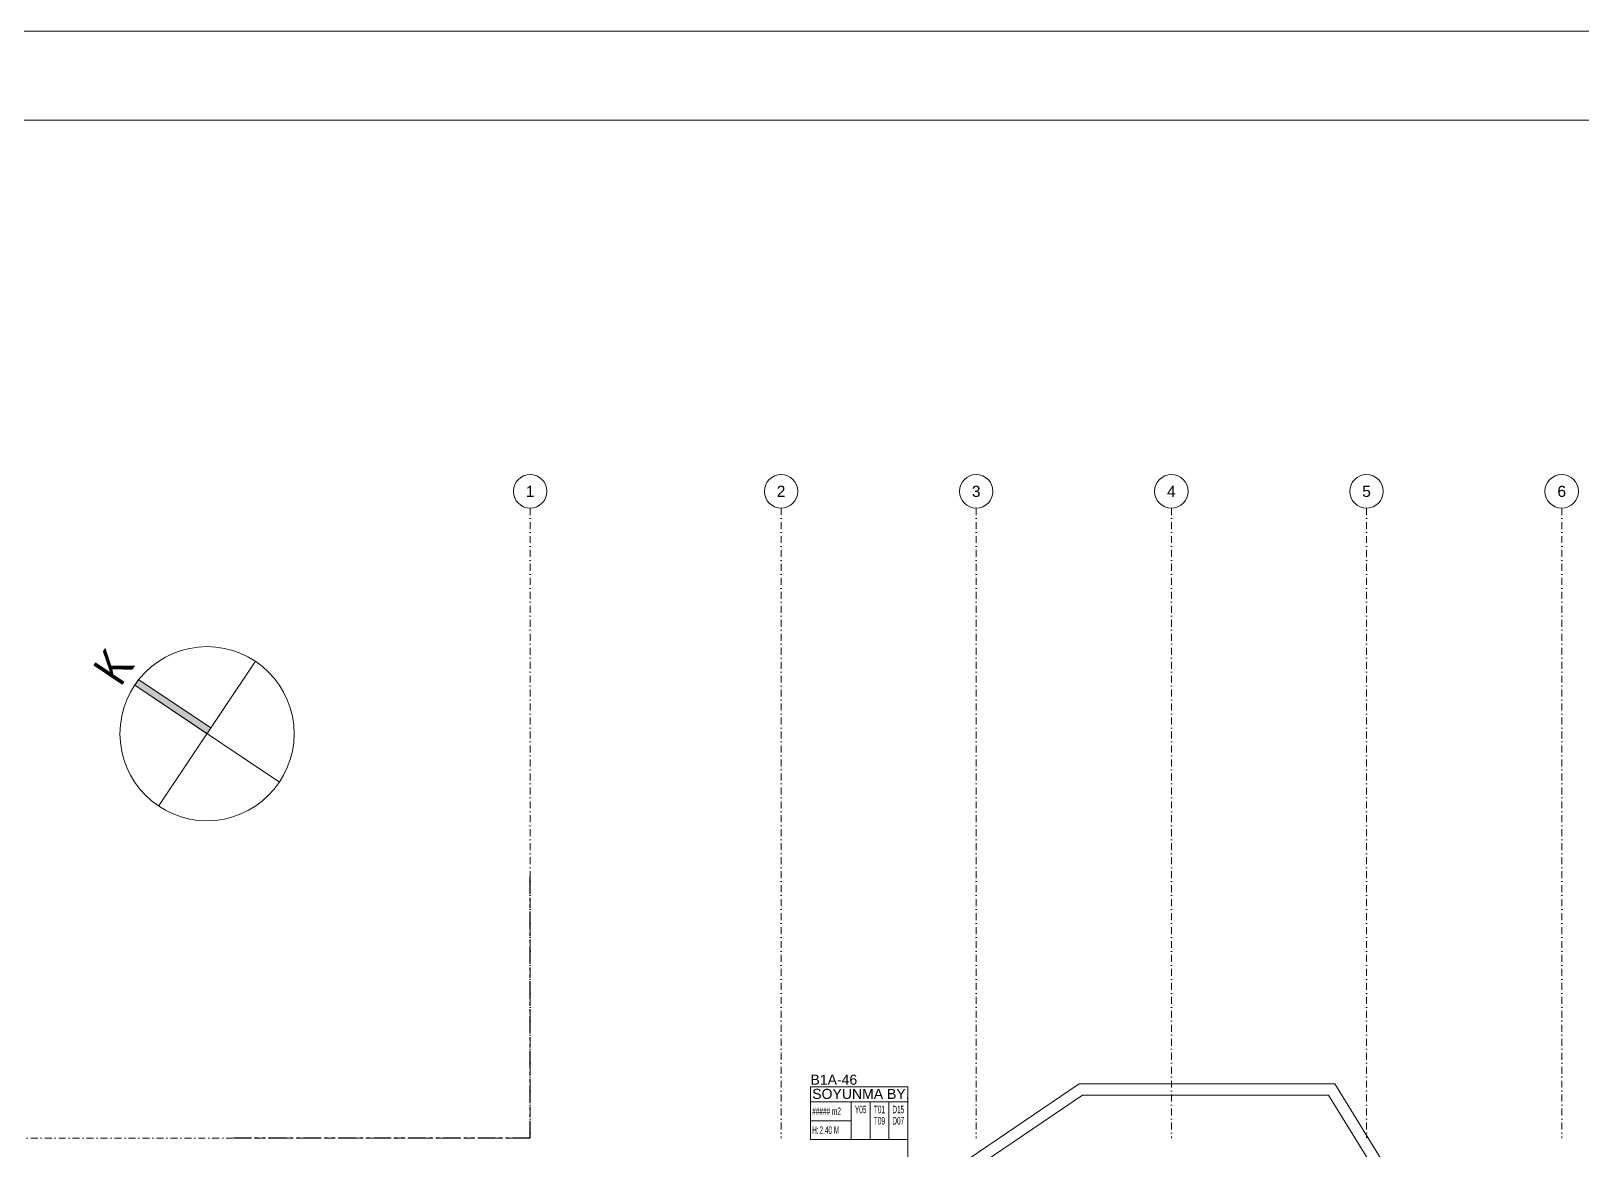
# Model space of a CAD drawing. Header units: metres. Extents: x -13545 to 152404, y -11890 to 28436.
# Drawn here: x 82352 to 87915, y 8587 to 12601 of the extents above; entities that cross this region are included whole.
import ezdxf
from ezdxf.enums import TextEntityAlignment as Align

# ---------------------------------------------------------------- set-up
doc = ezdxf.new("R2010")
doc.units = ezdxf.units.M
doc.header["$LTSCALE"] = 100
doc.header["$MEASUREMENT"] = 0
doc.linetypes.add('DASHDOT2', pattern=[0.5, 0.25, -0.125, 0, -0.125])
doc.linetypes.add('PHANTOM2', pattern=[1.25, 0.625, -0.125, 0.125, -0.125, 0.125, -0.125])
doc.layers.get('0').update_dxf_attribs({"color": 9, "lineweight": 9})
for name, color, linetype, lineweight in [('01', 9, 'Continuous', 9), ('03', 18, 'Continuous', 9), ('21', 9, 'Continuous', 9), ('21_mahal200', 9, 'Continuous', 9), ('24', 9, 'DASHDOT2', 9), ('40A', 9, 'Continuous', 9), ('E-KABLO', 7, 'Continuous', 30)]:
    doc.layers.add(name, color=color, linetype=linetype, lineweight=lineweight)
doc.styles.add('Arial', font='arial.ttf', dxfattribs={"height": 2.5})
doc.styles.add('MuuM_TEXT-STANDART', font='ARIALN.TTF')
doc.dimstyles.new('MuuM_DIM200', dxfattribs={"dimscale": 20, "dimtxt": 2, "dimasz": 1, "dimexe": 1, "dimexo": 1, "dimgap": 1, "dimtad": 1, "dimdec": 1, "dimrnd": 0.5, "dimdsep": 46, "dimtxsty": 'MuuM_TEXT-STANDART', "dimblk": 'ARCHTICK', "dimcen": 0, "dimdle": 0.15, "dimclrd": 256, "dimclre": 256, "dimclrt": 256, "dimadec": 0, "dimazin": 0, "dimtfac": 5, "dimtdec": 1, "dimtix": 1, "dimtmove": 2, "dimatfit": 3, "dimldrblk": 'DOT', "dimfxl": 3, "dimfxlon": 1, "dimtolj": 1, "dimlwd": -1, "dimlwe": -1, "dimarcsym": 0})

# ---------------------------------------------------------------- blocks, each defined once
blk = doc.blocks.new('0_northarrow')
blk.add_hatch(color=256).paths.add_polyline_path([(0, 6.25), (0.5, 6.25), (0.5, 0), (0, 0)])
for points in [[(0, 6.25), (0, -6.25), (0, -3.125)], [(6.25, 0), (-6.25, 0)]]:
    blk.add_lwpolyline(points)
blk.add_lwpolyline([(0, 6.25), (0.5, 6.25), (0.5, 0), (0, 0)], close=True)
blk.add_circle((0, 0), 6.25)
at = {"style": 'MuuM_TEXT-STANDART'}
blk.add_attdef('YON', text='', height=2.5, dxfattribs=at).set_placement((0.25, 6.25), align=Align.BOTTOM_CENTER)
blk = doc.blocks.new('0_aks')
at = {"linetype": 'Continuous'}
blk.add_circle((0, 0), 3, dxfattribs=at)
at = {"style": 'Arial'}
blk.add_attdef('AKS', text='', height=2, dxfattribs=at).set_placement((0, 0), align=Align.MIDDLE_CENTER)
blk = doc.blocks.new('p-akslar_yeni')
at = {"layer": '24'}
for points in [[(6415, 2315.1), (6415, 55)], [(7315, 2315.1), (7315, 55)], [(8015, 2315.1), (8015, 55)], [(8715, 2315.1), (8715, 55)], [(9415, 2315.1), (9415, 55)], [(10115, 2315.1), (10115, 55)], [(-2190, 55), (6415, 55)]]:
    blk.add_lwpolyline(points, dxfattribs=at)
at = {"layer": '21', "xscale": 20, "yscale": 20, "zscale": 20}
for p, values in [((6415, 2375.1), {'AKS': '1'}), ((7315, 2375.1), {'AKS': '2'}), ((8015, 2375.1), {'AKS': '3'}), ((8715, 2375.1), {'AKS': '4'}), ((9415, 2375.1), {'AKS': '5'}), ((10115, 2375.1), {'AKS': '6'})]:
    blk.add_blockref('0_aks', p, dxfattribs=at).add_auto_attribs(values)
blk = doc.blocks.new('1.Bod.Ara.Sitatik Elk')
at = {"layer": '01'}
for points in [[(3303.3, -559.2), (2863.6, 154.4), (1981.2, 154.4), (1695, -40), (1695, -40), (60, -1150.3)], [(0, -1142.7), (1968.9, 194.4), (2885.9, 194.4), (3337.3, -538.2)]]:
    blk.add_lwpolyline(points, dxfattribs=at)
blk = doc.blocks.new('_ArchTick')
at = {"color": 0, "linetype": 'ByBlock', "const_width": 0.15}
blk.add_lwpolyline([(-0.5, -0.5), (0.5, 0.5)], dxfattribs=at)
blk = doc.blocks.new('_Dot')
at = {"color": 0, "linetype": 'ByBlock', "lineweight": -2}
blk.add_line((-0.5, 0), (-1, 0), dxfattribs=at)
at = {"color": 0, "linetype": 'ByBlock', "const_width": 0.5}
blk.add_lwpolyline([(-0.25, 0, 1), (0.25, 0, 1)], format="xyb", close=True, dxfattribs=at)
blk = doc.blocks.new('0_roomno2')
blk.add_lwpolyline([(19.38, -10.5), (0, -10.5), (0, 0), (19.38, 0)], close=True)
for points in [[(0, -3), (19.38, -3)], [(8.12, -3), (8.12, -10.5)], [(11.88, -3), (11.88, -10.5)], [(15.62, -3), (15.62, -10.5)], [(0, -6.75), (8.12, -6.75)]]:
    blk.add_lwpolyline(points)
at = {"style": 'MuuM_TEXT-STANDART', "width": 0.6}
blk.add_text('H:', height=1.5, dxfattribs=at).set_placement((0.35, -8.61), align=Align.MIDDLE_LEFT)
at = {"style": 'Arial'}
blk.add_attdef('ODANO', (0, 1.17), '', height=2, dxfattribs=at)
blk.add_attdef('MEKANADI', text='', height=2, dxfattribs=at).set_placement((0.35, -3), align=Align.BOTTOM_LEFT)
at = {"style": 'MuuM_TEXT-STANDART', "width": 0.6}
for tag, p in [('M2', (0.35, -4.88)), ('TEMIZTAVANYUKSEKLIGI', (1.8, -8.61))]:
    blk.add_attdef(tag, text='', height=1.5, dxfattribs=at).set_placement(p, align=Align.MIDDLE_LEFT)
for tag, p in [('YER01', (10, -4.5)), ('YER02', (10, -6.75)), ('TAVAN01', (13.75, -4.5)), ('TAVAN02', (13.75, -6.75)), ('DUVAR01', (17.5, -4.5)), ('DUVAR02', (17.5, -6.75)), ('YER03', (10, -9)), ('TAVAN03', (13.75, -9)), ('DUVAR03', (17.5, -9))]:
    blk.add_attdef(tag, text='', height=1.5, dxfattribs=at).set_placement(p, align=Align.MIDDLE_CENTER)
blk = doc.blocks.new('1.Bod.Ara.Mimari Elk')
at = {"layer": '21_mahal200'}
ref = blk.add_blockref('0_roomno2', (1005.39, 183.81), dxfattribs=dict(at, xscale=18, yscale=18, zscale=18))
ref.add_attrib('ODANO', 'B1A-46', (1005.39, 191.59), dxfattribs={"layer": '0', "height": 36, "style": 'Arial'})
ref.add_attrib('MEKANADI', 'SOYUNMA BY.', dxfattribs={"layer": '0', "height": 36, "style": 'Arial'}).set_placement((1011.69, 129.81), align=Align.BOTTOM_LEFT)
ref.add_attrib('M2', '##### m2', dxfattribs={"layer": '0', "height": 27, "style": 'MuuM_TEXT-STANDART', "width": 0.6}).set_placement((1011.69, 96.06), align=Align.MIDDLE_LEFT)
ref.add_attrib('TEMIZTAVANYUKSEKLIGI', '2.40 M', dxfattribs={"layer": '0', "height": 27, "style": 'MuuM_TEXT-STANDART', "width": 0.6}).set_placement((1037.79, 28.87), align=Align.MIDDLE_LEFT)
ref.add_attrib('YER01', 'Y05', dxfattribs={"layer": '0', "height": 27, "style": 'MuuM_TEXT-STANDART', "width": 0.6}).set_placement((1185.39, 102.81), align=Align.MIDDLE_CENTER)
ref.add_attrib('TAVAN01', 'T01', dxfattribs={"layer": '0', "height": 27, "style": 'MuuM_TEXT-STANDART', "width": 0.6}).set_placement((1252.89, 102.81), align=Align.MIDDLE_CENTER)
ref.add_attrib('DUVAR01', 'D15', dxfattribs={"layer": '0', "height": 27, "style": 'MuuM_TEXT-STANDART', "width": 0.6}).set_placement((1320.39, 102.81), align=Align.MIDDLE_CENTER)
ref.add_attrib('TAVAN02', 'T09', dxfattribs={"layer": '0', "height": 27, "style": 'MuuM_TEXT-STANDART', "width": 0.6}).set_placement((1252.89, 62.31), align=Align.MIDDLE_CENTER)
ref.add_attrib('DUVAR02', 'D07', dxfattribs={"layer": '0', "height": 27, "style": 'MuuM_TEXT-STANDART', "width": 0.6}).set_placement((1320.39, 62.31), align=Align.MIDDLE_CENTER)
blk.add_leader([(1354.14, -633.92), (1354.14, 56.37)], dimstyle='MuuM_DIM200', override={"dimasz": 1, "dimfxl": 10}, dxfattribs=at)

msp = doc.modelspace()

# ---------------------------------------------------------------- linework, layer by layer
at = {"layer": '40A'}
for points in [[(102159.3, -4218.6), (74159.3, -4218.6), (74159.3, 12601.4), (102159.3, 12601.4)], [(74479.3, 12281.4), (99999.5, 12281.4), (99999.5, -3898.6), (74479.3, -3898.6)]]:
    msp.add_lwpolyline(points, close=True, dxfattribs=at)
at = {"layer": 'E-KABLO', "color": 3, "linetype": 'PHANTOM2'}
for q in [(84142.2, 9574.9), (83074.5, 8630)]:
    msp.add_line((84142.2, 8630), q, dxfattribs=at)

# ---------------------------------------------------------------- block references
for name in ['1.Bod.Ara.Mimari Elk', '1.Bod.Ara.Sitatik Elk']:
    msp.add_blockref(name, (84142.2, 8630))
at = {"layer": '03', "xscale": 50, "yscale": 50, "zscale": 50, "rotation": 56.16995289581835}
msp.add_blockref('0_northarrow', (82983.2, 10080.8), dxfattribs=at).add_auto_attribs({'YON': 'K'})
at = {"layer": '24'}
msp.add_blockref('p-akslar_yeni', (77727.2, 8575), dxfattribs=at)

doc.saveas('drawing.dxf')
